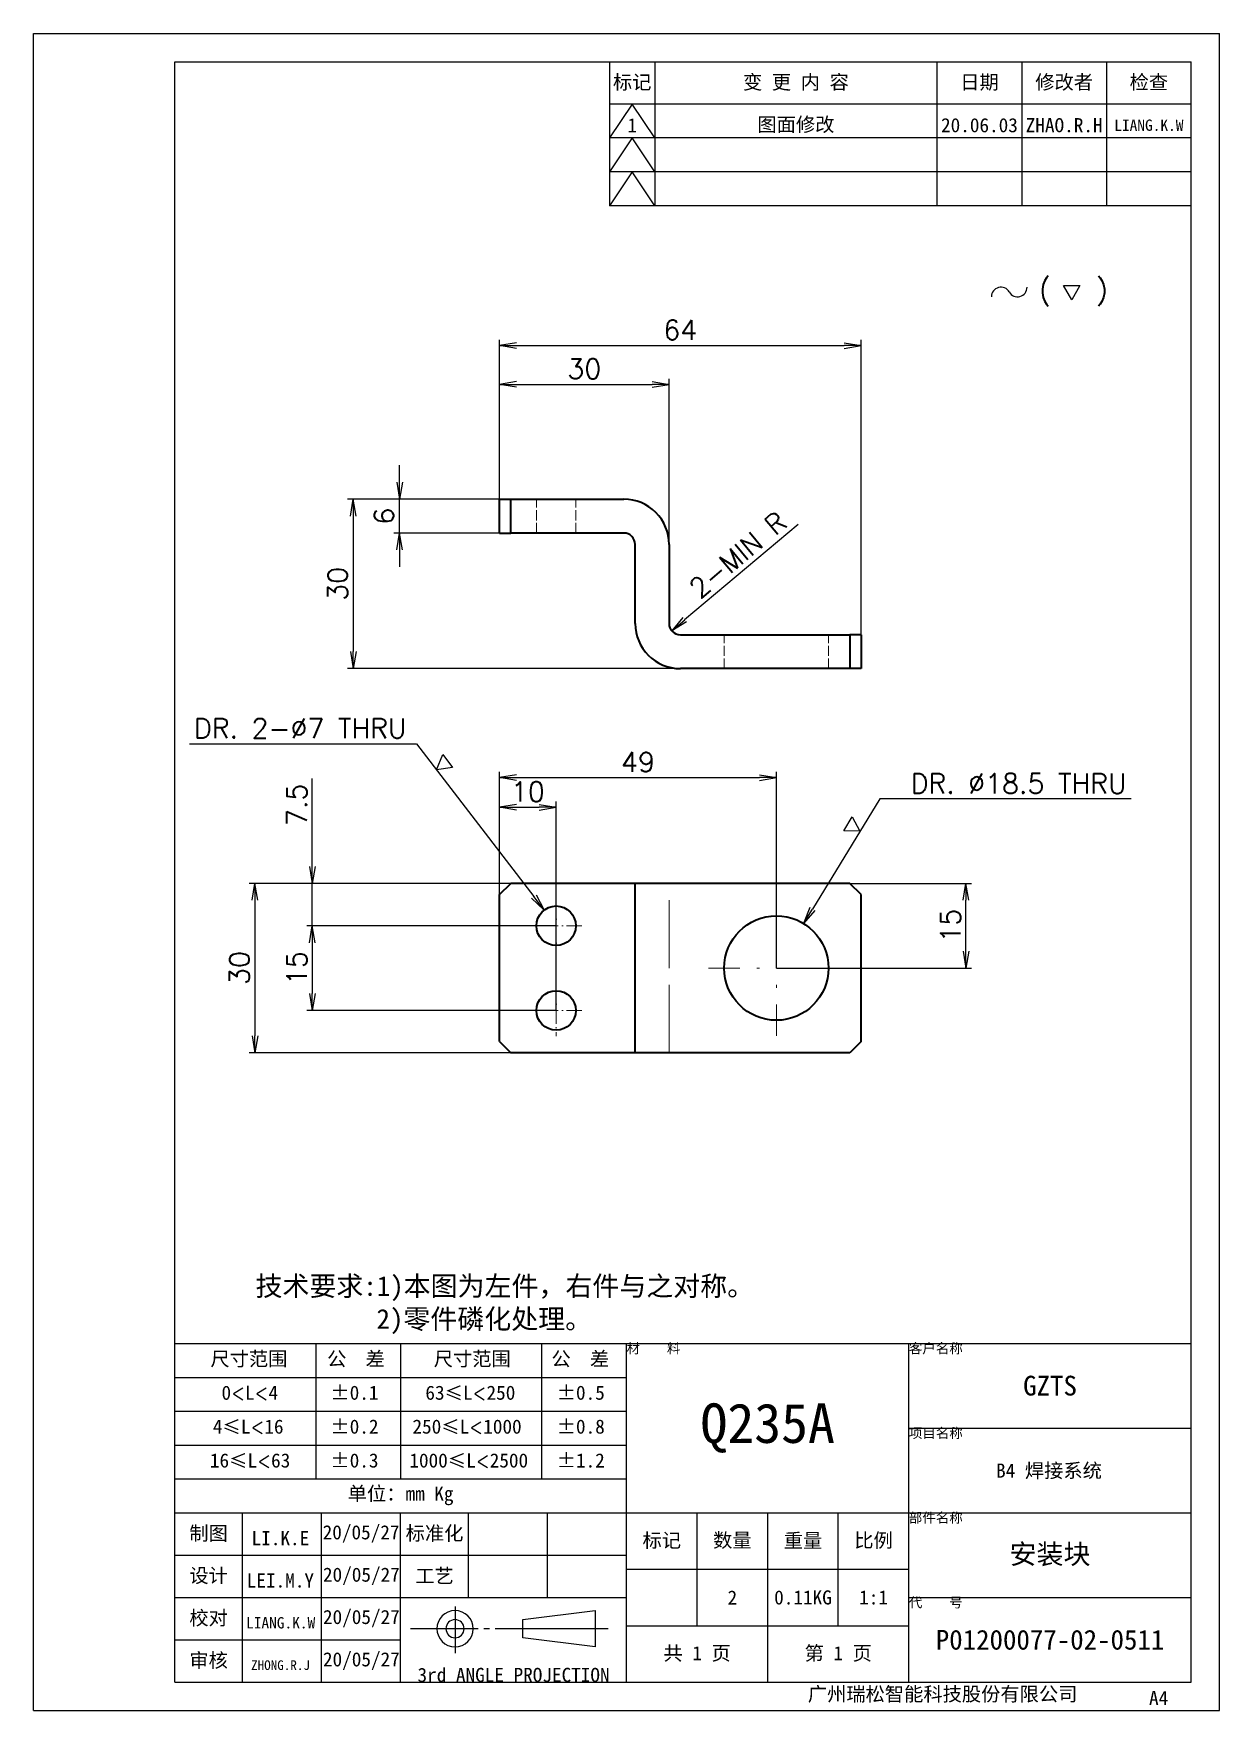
# Model space of a CAD drawing. Extents: x 0 to 18500, y -51 to 3802.
# Drawn here: x 15375.8 to 15585.8, y -5.1 to 291.9 of the extents above; entities that cross this region are included whole.
import ezdxf

# ---------------------------------------------------------------- set-up
doc = ezdxf.new("R2010")
doc.units = 0
doc.header["$MEASUREMENT"] = 0
for name, pattern in [('CENTER-HOKUTO', [23, 20, -1, 1, -1]), ('DASHDOT', [18.5, 12, -3, 0.5, -3]), ('DASHED', [15, 12, -3]), ('HIDDEN-HOKUTO', [3.8, 2.5, -1.3])]:
    doc.linetypes.add(name, pattern=pattern)
doc.layers.get('0').update_dxf_attribs({"linetype": 'CONTINUOUS'})
doc.layers.get('DEFPOINTS').update_dxf_attribs({"linetype": 'CONTINUOUS'})
for name, color, linetype in [('AM_7', 2, 'CENTER-HOKUTO'), ('AM_HID', 1, 'HIDDEN-HOKUTO'), ('TITLE_FRAME', 7, 'CONTINUOUS'), ('WORD_DIM', 253, 'CONTINUOUS')]:
    doc.layers.add(name, color=color, linetype=linetype)
doc.layers.add('SOLID LINE', color=7, linetype='CONTINUOUS', lineweight=30)
doc.styles.get("Standard").update_dxf_attribs({"font": 'romans.shx', "bigfont": 'bigfont.shx'})
doc.dimstyles.new('RS-1-1', dxfattribs={"dimtxt": 3.5, "dimasz": 3, "dimexe": 1, "dimexo": 0, "dimgap": 1, "dimtad": 3, "dimdec": 4, "dimdsep": 46, "dimtxsty": 'Standard', "dimblk1": 'OPEN', "dimblk2": 'OPEN', "dimsah": 1, "dimcen": 0, "dimclrd": 256, "dimclre": 256, "dimclrt": 3, "dimadec": 0, "dimazin": 0, "dimtfac": 1, "dimtdec": 4, "dimtmove": 0, "dimatfit": 3, "dimfxl": 0, "dimtolj": 1, "dimtzin": 0, "dimarcsym": 0})

# ---------------------------------------------------------------- blocks, each defined once
blk = doc.blocks.new('shiage0')
at = {"layer": 'WORD_DIM', "color": 3, "linetype": 'Continuous'}
for centre, start, end in [((1.69, 0), 30, 180), ((4.61, 1.69), 210, 0)]:
    blk.add_arc(centre, 1.69, start, end, dxfattribs=at)
blk = doc.blocks.new('12')
at = {"layer": 'TITLE_FRAME', "color": 3, "linetype": 'Continuous'}
blk.add_lwpolyline([(20.46, 3.03), (19.01, 5.53), (21.9, 5.53)], close=True, dxfattribs=at)
blk.add_blockref('shiage0', (6.23, 3.56), dxfattribs=at)
blk.add_text('(   )', height=3.5, dxfattribs=at).set_placement((14.64, 3.08))
blk = doc.blocks.new('_OPEN')
at = {"color": 0}
for p, q in [((-1, 0.167), (0, 0)), ((-1, -0.167), (0, 0)), ((0, 0), (-1, 0))]:
    blk.add_line(p, q, dxfattribs=at)
blk = doc.blocks.new('*D1375')
at = {"layer": 'DEFPOINTS', "color": 0, "linetype": 'Continuous'}
for p in [(15460.3, 141.36), (15414.97, 111.36), (15460.3, 111.36)]:
    blk.add_point(p, dxfattribs=at)
at = {"layer": 'WORD_DIM', "linetype": 'Continuous', "lineweight": -2}
for p, q in [((15460.3, 141.36), (15413.97, 141.36)), ((15414.97, 138.36), (15414.97, 114.36)), ((15460.3, 111.36), (15413.97, 111.36))]:
    blk.add_line(p, q, dxfattribs=at)
at = {"layer": 'WORD_DIM', "linetype": 'Continuous', "lineweight": -2, "xscale": 3, "yscale": 3, "zscale": 3}
for p, rotation in [((15414.97, 141.36), 90), ((15414.97, 111.36), 270)]:
    blk.add_blockref('_OPEN', p, dxfattribs=dict(at, rotation=rotation))
at = {"layer": 'WORD_DIM', "color": 3, "linetype": 'Continuous', "insert": (15412.22, 126.36), "char_height": 3.5, "attachment_point": 5, "rotation": 90}
blk.add_mtext('\\A1;30', dxfattribs=at)
blk = doc.blocks.new('*D1376')
at = {"layer": 'DEFPOINTS', "color": 0, "linetype": 'Continuous'}
for p in [(15460.3, 141.36), (15425.13, 133.85), (15468.3, 133.85)]:
    blk.add_point(p, dxfattribs=at)
at = {"layer": 'WORD_DIM', "linetype": 'Continuous', "lineweight": -2}
for p, q in [((15425.13, 144.36), (15425.13, 159.94)), ((15460.3, 141.36), (15424.13, 141.36)), ((15425.13, 133.85), (15425.13, 141.36)), ((15468.3, 133.85), (15424.13, 133.85)), ((15425.13, 130.85), (15425.13, 127.85))]:
    blk.add_line(p, q, dxfattribs=at)
at = {"layer": 'WORD_DIM', "linetype": 'Continuous', "lineweight": -2, "xscale": 3, "yscale": 3, "zscale": 3}
for p, rotation in [((15425.13, 141.36), 270), ((15425.13, 133.85), 90)]:
    blk.add_blockref('_OPEN', p, dxfattribs=dict(at, rotation=rotation))
at = {"layer": 'WORD_DIM', "color": 3, "linetype": 'Continuous', "insert": (15422.38, 155.27), "char_height": 3.5, "attachment_point": 5, "rotation": 90}
blk.add_mtext('\\A1;7.5', dxfattribs=at)
blk = doc.blocks.new('*D1377')
at = {"layer": 'DEFPOINTS', "color": 0, "linetype": 'Continuous'}
for p in [(15520.3, 141.36), (15540.88, 141.36), (15507.3, 126.36)]:
    blk.add_point(p, dxfattribs=at)
at = {"layer": 'WORD_DIM', "linetype": 'Continuous', "lineweight": -2}
for p, q in [((15520.3, 141.36), (15541.88, 141.36)), ((15540.88, 129.36), (15540.88, 138.36)), ((15507.3, 126.36), (15541.88, 126.36))]:
    blk.add_line(p, q, dxfattribs=at)
at = {"layer": 'WORD_DIM', "linetype": 'Continuous', "lineweight": -2, "xscale": 3, "yscale": 3, "zscale": 3}
for p, rotation in [((15540.88, 141.36), 90), ((15540.88, 126.36), 270)]:
    blk.add_blockref('_OPEN', p, dxfattribs=dict(at, rotation=rotation))
at = {"layer": 'WORD_DIM', "color": 3, "linetype": 'Continuous', "insert": (15538.13, 133.86), "char_height": 3.5, "attachment_point": 5, "rotation": 90}
blk.add_mtext('\\A1;15', dxfattribs=at)
blk = doc.blocks.new('*D1378')
at = {"layer": 'DEFPOINTS', "color": 0, "linetype": 'Continuous'}
for p in [(15507.3, 160.09), (15458.3, 139.36), (15507.3, 126.36)]:
    blk.add_point(p, dxfattribs=at)
at = {"layer": 'WORD_DIM', "linetype": 'Continuous', "lineweight": -2}
for p, q in [((15458.3, 139.36), (15458.3, 161.09)), ((15507.3, 126.36), (15507.3, 161.09)), ((15461.3, 160.09), (15504.3, 160.09))]:
    blk.add_line(p, q, dxfattribs=at)
at = {"layer": 'WORD_DIM', "linetype": 'Continuous', "lineweight": -2, "xscale": 3, "yscale": 3, "zscale": 3, "rotation": 180}
blk.add_blockref('_OPEN', (15458.3, 160.09), dxfattribs=at)
at = {"layer": 'WORD_DIM', "linetype": 'Continuous', "lineweight": -2, "xscale": 3, "yscale": 3, "zscale": 3}
blk.add_blockref('_OPEN', (15507.3, 160.09), dxfattribs=at)
at = {"layer": 'WORD_DIM', "color": 3, "linetype": 'Continuous', "insert": (15482.8, 162.84), "char_height": 3.5, "attachment_point": 5}
blk.add_mtext('\\A1;49', dxfattribs=at)
blk = doc.blocks.new('*D1379')
at = {"layer": 'DEFPOINTS', "color": 0, "linetype": 'Continuous'}
for p in [(15468.3, 154.84), (15458.3, 139.36), (15468.3, 118.85)]:
    blk.add_point(p, dxfattribs=at)
at = {"layer": 'WORD_DIM', "linetype": 'Continuous', "lineweight": -2}
for p, q in [((15458.3, 139.36), (15458.3, 155.84)), ((15461.3, 154.84), (15465.3, 154.84)), ((15468.3, 118.85), (15468.3, 155.84))]:
    blk.add_line(p, q, dxfattribs=at)
at = {"layer": 'WORD_DIM', "linetype": 'Continuous', "lineweight": -2, "xscale": 3, "yscale": 3, "zscale": 3, "rotation": 180}
blk.add_blockref('_OPEN', (15458.3, 154.84), dxfattribs=at)
at = {"layer": 'WORD_DIM', "linetype": 'Continuous', "lineweight": -2, "xscale": 3, "yscale": 3, "zscale": 3}
blk.add_blockref('_OPEN', (15468.3, 154.84), dxfattribs=at)
at = {"layer": 'WORD_DIM', "color": 3, "linetype": 'Continuous', "insert": (15463.3, 157.59), "char_height": 3.5, "attachment_point": 5}
blk.add_mtext('\\A1;10', dxfattribs=at)
blk = doc.blocks.new('*D1380')
at = {"layer": 'DEFPOINTS', "color": 0, "linetype": 'Continuous'}
for p in [(15468.3, 133.85), (15425.13, 118.85), (15468.3, 118.85)]:
    blk.add_point(p, dxfattribs=at)
at = {"layer": 'WORD_DIM', "linetype": 'Continuous', "lineweight": -2}
for p, q in [((15468.3, 133.85), (15424.13, 133.85)), ((15425.13, 130.85), (15425.13, 121.85)), ((15468.3, 118.85), (15424.13, 118.85))]:
    blk.add_line(p, q, dxfattribs=at)
at = {"layer": 'WORD_DIM', "linetype": 'Continuous', "lineweight": -2, "xscale": 3, "yscale": 3, "zscale": 3}
for p, rotation in [((15425.13, 133.85), 90), ((15425.13, 118.85), 270)]:
    blk.add_blockref('_OPEN', p, dxfattribs=dict(at, rotation=rotation))
at = {"layer": 'WORD_DIM', "color": 3, "linetype": 'Continuous', "insert": (15422.38, 126.35), "char_height": 3.5, "attachment_point": 5, "rotation": 90}
blk.add_mtext('\\A1;15', dxfattribs=at)
blk = doc.blocks.new('*D1381')
at = {"layer": 'DEFPOINTS', "color": 0, "linetype": 'Continuous'}
for p in [(15458.3, 209.4), (15432.37, 179.4), (15490.3, 179.4)]:
    blk.add_point(p, dxfattribs=at)
at = {"layer": 'WORD_DIM', "linetype": 'Continuous', "lineweight": -2}
for p, q in [((15458.3, 209.4), (15431.37, 209.4)), ((15432.37, 206.4), (15432.37, 182.4)), ((15490.3, 179.4), (15431.37, 179.4))]:
    blk.add_line(p, q, dxfattribs=at)
at = {"layer": 'WORD_DIM', "linetype": 'Continuous', "lineweight": -2, "xscale": 3, "yscale": 3, "zscale": 3}
for p, rotation in [((15432.37, 209.4), 90), ((15432.37, 179.4), 270)]:
    blk.add_blockref('_OPEN', p, dxfattribs=dict(at, rotation=rotation))
at = {"layer": 'WORD_DIM', "color": 3, "linetype": 'Continuous', "insert": (15429.62, 194.4), "char_height": 3.5, "attachment_point": 5, "rotation": 90}
blk.add_mtext('\\A1;30', dxfattribs=at)
blk = doc.blocks.new('*D1382')
at = {"layer": 'DEFPOINTS', "color": 0, "linetype": 'Continuous'}
for p in [(15440.58, 209.4), (15458.3, 209.4), (15458.3, 203.4)]:
    blk.add_point(p, dxfattribs=at)
at = {"layer": 'WORD_DIM', "linetype": 'Continuous', "lineweight": -2}
for p, q in [((15440.58, 212.4), (15440.58, 215.4)), ((15458.3, 209.4), (15439.58, 209.4)), ((15440.58, 203.4), (15440.58, 209.4)), ((15458.3, 203.4), (15439.58, 203.4)), ((15440.58, 200.4), (15440.58, 197.4))]:
    blk.add_line(p, q, dxfattribs=at)
at = {"layer": 'WORD_DIM', "linetype": 'Continuous', "lineweight": -2, "xscale": 3, "yscale": 3, "zscale": 3}
for p, rotation in [((15440.58, 209.4), 270), ((15440.58, 203.4), 90)]:
    blk.add_blockref('_OPEN', p, dxfattribs=dict(at, rotation=rotation))
at = {"layer": 'WORD_DIM', "color": 3, "linetype": 'Continuous', "insert": (15437.83, 206.4), "char_height": 3.5, "attachment_point": 5, "rotation": 90}
blk.add_mtext('\\A1;6', dxfattribs=at)
blk = doc.blocks.new('*D1383')
at = {"layer": 'DEFPOINTS', "color": 0, "linetype": 'Continuous'}
for p in [(15488.3, 229.73), (15458.3, 209.4), (15488.3, 201.4)]:
    blk.add_point(p, dxfattribs=at)
at = {"layer": 'WORD_DIM', "linetype": 'Continuous', "lineweight": -2}
for p, q in [((15458.3, 209.4), (15458.3, 230.73)), ((15461.3, 229.73), (15485.3, 229.73)), ((15488.3, 201.4), (15488.3, 230.73))]:
    blk.add_line(p, q, dxfattribs=at)
at = {"layer": 'WORD_DIM', "linetype": 'Continuous', "lineweight": -2, "xscale": 3, "yscale": 3, "zscale": 3, "rotation": 180}
blk.add_blockref('_OPEN', (15458.3, 229.73), dxfattribs=at)
at = {"layer": 'WORD_DIM', "linetype": 'Continuous', "lineweight": -2, "xscale": 3, "yscale": 3, "zscale": 3}
blk.add_blockref('_OPEN', (15488.3, 229.73), dxfattribs=at)
at = {"layer": 'WORD_DIM', "color": 3, "linetype": 'Continuous', "insert": (15473.3, 232.48), "char_height": 3.5, "attachment_point": 5}
blk.add_mtext('\\A1;30', dxfattribs=at)
blk = doc.blocks.new('*D1384')
at = {"layer": 'DEFPOINTS', "color": 0, "linetype": 'Continuous'}
for p in [(15522.3, 236.61), (15458.3, 209.4), (15522.3, 185.4)]:
    blk.add_point(p, dxfattribs=at)
at = {"layer": 'WORD_DIM', "linetype": 'Continuous', "lineweight": -2}
for p, q in [((15458.3, 209.4), (15458.3, 237.61)), ((15522.3, 185.4), (15522.3, 237.61)), ((15461.3, 236.61), (15519.3, 236.61))]:
    blk.add_line(p, q, dxfattribs=at)
at = {"layer": 'WORD_DIM', "linetype": 'Continuous', "lineweight": -2, "xscale": 3, "yscale": 3, "zscale": 3, "rotation": 180}
blk.add_blockref('_OPEN', (15458.3, 236.61), dxfattribs=at)
at = {"layer": 'WORD_DIM', "linetype": 'Continuous', "lineweight": -2, "xscale": 3, "yscale": 3, "zscale": 3}
blk.add_blockref('_OPEN', (15522.3, 236.61), dxfattribs=at)
at = {"layer": 'WORD_DIM', "color": 3, "linetype": 'Continuous', "insert": (15490.3, 239.36), "char_height": 3.5, "attachment_point": 5}
blk.add_mtext('\\A1;64', dxfattribs=at)
blk = doc.blocks.new('*D1385')
at = {"layer": 'DEFPOINTS', "color": 0, "linetype": 'Continuous'}
for p in [(15490.3, 187.4), (15488.77, 186.11)]:
    blk.add_point(p, dxfattribs=at)
at = {"layer": 'WORD_DIM', "linetype": 'Continuous', "lineweight": -2}
blk.add_line((15511.19, 204.92), (15491.06, 188.04), dxfattribs=at)
at = {"layer": 'WORD_DIM', "linetype": 'Continuous', "lineweight": -2, "xscale": 3, "yscale": 3, "zscale": 3, "rotation": 219.9859895811055}
blk.add_blockref('_OPEN', (15488.77, 186.11), dxfattribs=at)
at = {"layer": 'WORD_DIM', "color": 3, "linetype": 'Continuous', "insert": (15500.51, 199.55), "char_height": 3.5, "attachment_point": 5, "rotation": 39.986}
blk.add_mtext('\\A1;2-MIN R', dxfattribs=at)
blk = doc.blocks.new('*D1386')
at = {"layer": 'DEFPOINTS', "color": 0, "linetype": 'Continuous'}
for p in [(15512.12, 134.25), (15502.47, 118.47)]:
    blk.add_point(p, dxfattribs=at)
at = {"layer": 'WORD_DIM', "linetype": 'Continuous', "lineweight": -2}
for p, q in [((15525.6, 156.3), (15513.69, 136.81)), ((15570.14, 156.3), (15525.6, 156.3))]:
    blk.add_line(p, q, dxfattribs=at)
at = {"layer": 'WORD_DIM', "linetype": 'Continuous', "lineweight": -2, "xscale": 3, "yscale": 3, "zscale": 3, "rotation": 238.5600506386446}
blk.add_blockref('_OPEN', (15512.12, 134.25), dxfattribs=at)
at = {"layer": 'WORD_DIM', "color": 3, "linetype": 'Continuous', "insert": (15550.2, 159.05), "char_height": 3.5, "attachment_point": 5}
blk.add_mtext('\\A1;DR. ∅18.5 THRU', dxfattribs=at)
blk = doc.blocks.new('shiage1')
at = {"layer": 'WORD_DIM', "color": 3, "linetype": 'Continuous'}
for p, q in [((0, 0), (-1.44, 2.5)), ((-1.44, 2.5), (1.44, 2.5)), ((1.44, 2.5), (0, 0))]:
    blk.add_line(p, q, dxfattribs=at)
blk = doc.blocks.new('*D1387')
at = {"layer": 'DEFPOINTS', "color": 0, "linetype": 'Continuous'}
for p in [(15466.17, 136.63), (15470.43, 131.07)]:
    blk.add_point(p, dxfattribs=at)
at = {"layer": 'WORD_DIM', "linetype": 'Continuous', "lineweight": -2}
for p, q in [((15403.39, 166.07), (15443.59, 166.07)), ((15443.59, 166.07), (15464.34, 139.01))]:
    blk.add_line(p, q, dxfattribs=at)
at = {"layer": 'WORD_DIM', "linetype": 'Continuous', "lineweight": -2, "xscale": 3, "yscale": 3, "zscale": 3, "rotation": 307.4785019005799}
blk.add_blockref('_OPEN', (15466.17, 136.63), dxfattribs=at)
at = {"layer": 'WORD_DIM', "color": 3, "linetype": 'Continuous', "insert": (15422.99, 168.82), "char_height": 3.5, "attachment_point": 5}
blk.add_mtext('\\A1;DR. 2-∅7 THRU', dxfattribs=at)

msp = doc.modelspace()

# ---------------------------------------------------------------- linework, layer by layer
at = {"color": 7, "lineweight": 35, "ltscale": 0.05}
for p, q in [((15458.29841, 209.39717), (15460.29841, 209.39717)), ((15458.29841, 203.39717), (15460.29841, 203.39717)), ((15522.29841, 185.39717), (15520.29841, 185.39717)), ((15522.29841, 179.39717), (15520.29841, 179.39717)), ((15482.29841, 141.35719), (15480.29841, 141.35719)), ((15482.29841, 111.35719), (15480.29841, 111.35719))]:
    msp.add_line(p, q, dxfattribs=at)
at = {"color": 7, "lineweight": 35, "ltscale": 0.15}
for p, q in [((15458.29841, 203.39717), (15458.29841, 209.39717)), ((15460.29841, 203.39717), (15460.29841, 209.39717)), ((15520.29841, 185.39717), (15520.29841, 179.39717)), ((15522.29841, 185.39717), (15522.29841, 179.39717))]:
    msp.add_line(p, q, dxfattribs=at)
at = {"color": 7, "lineweight": 35}
for p, q in [((15460.29841, 209.39717), (15480.29841, 209.39717)), ((15480.29841, 203.39717), (15460.29841, 203.39717)), ((15490.29841, 185.39717), (15520.29841, 185.39717)), ((15520.29841, 179.39717), (15490.29841, 179.39717)), ((15480.29841, 141.35719), (15460.29841, 141.35719)), ((15482.29841, 111.35719), (15482.29841, 141.35719)), ((15520.29841, 141.35719), (15490.29841, 141.35719)), ((15458.29841, 113.35719), (15458.29841, 139.35719)), ((15522.29841, 113.35719), (15522.29841, 139.35719)), ((15480.29841, 111.35719), (15460.29841, 111.35719)), ((15520.29841, 111.35719), (15490.29841, 111.35719))]:
    msp.add_line(p, q, dxfattribs=at)
at = {"color": 7, "lineweight": 35, "ltscale": 0.35}
for p, q in [((15482.29841, 187.39717), (15482.29841, 201.39717)), ((15488.29841, 201.39717), (15488.29841, 187.39717))]:
    msp.add_line(p, q, dxfattribs=at)
at = {"color": 7, "lineweight": 35, "ltscale": 0.070711}
for p, q in [((15458.29841, 139.35719), (15460.29841, 141.35719)), ((15522.29841, 139.35719), (15520.29841, 141.35719)), ((15458.29841, 113.35719), (15460.29841, 111.35719)), ((15522.29841, 113.35719), (15520.29841, 111.35719))]:
    msp.add_line(p, q, dxfattribs=at)
at = {"color": 7, "lineweight": 35, "ltscale": 0.2}
for p, q in [((15490.29841, 141.35719), (15482.29841, 141.35719)), ((15490.29841, 111.35719), (15482.29841, 111.35719))]:
    msp.add_line(p, q, dxfattribs=at)
at = {"color": 7, "lineweight": 35}
for centre, radius in [((15468.29841, 133.84821), 3.5), ((15507.29841, 126.35719), 9.25), ((15468.29841, 118.84821), 3.5)]:
    msp.add_circle(centre, radius, dxfattribs=at)
for centre, radius, start, end in [((15480.29841, 201.39717), 8, 360, 90.0000025), ((15480.29841, 201.39717), 2, 360, 90.0000025), ((15490.29841, 187.39717), 8, 180.000005, 269.9999975), ((15490.29841, 187.39717), 2, 180.000005, 269.9999975)]:
    msp.add_arc(centre, radius, start, end, dxfattribs=at)
at = {"layer": 'AM_7', "color": 2, "linetype": 'DASHDOT', "lineweight": 13, "ltscale": 0.227501}
for p, q in [((15468.29841, 138.3982), (15468.29841, 129.29816)), ((15468.29841, 123.3982), (15468.29841, 114.29816))]:
    msp.add_line(p, q, dxfattribs=at)
at = {"layer": 'AM_7', "color": 2, "linetype": 'DASHDOT', "lineweight": 13}
for p, q in [((15507.29841, 138.38222), (15507.29841, 114.33217)), ((15519.32331, 126.35719), (15495.2735, 126.35719))]:
    msp.add_line(p, q, dxfattribs=at)
at = {"layer": 'AM_7', "color": 2, "linetype": 'DASHDOT', "lineweight": 13, "ltscale": 0.22749}
for p, q in [((15472.84821, 133.84821), (15463.7486, 133.84821)), ((15472.84821, 118.84821), (15463.7486, 118.84821))]:
    msp.add_line(p, q, dxfattribs=at)
at = {"layer": 'AM_HID', "color": 1, "linetype": 'DASHED', "lineweight": 13, "ltscale": 0.15}
for p, q in [((15460.29841, 203.39717), (15460.29841, 209.39717)), ((15464.79841, 203.39717), (15464.79841, 209.39717)), ((15464.79841, 203.39717), (15464.79841, 209.39717)), ((15471.79841, 203.39717), (15471.79841, 209.39717)), ((15471.79841, 203.39717), (15471.79841, 209.39717)), ((15498.04841, 179.39717), (15498.04841, 185.39717)), ((15516.54841, 179.39717), (15516.54841, 185.39717)), ((15520.29841, 185.39717), (15520.29841, 179.39717))]:
    msp.add_line(p, q, dxfattribs=at)
at = {"layer": 'AM_HID', "color": 1, "linetype": 'DASHED', "lineweight": 13}
msp.add_line((15488.29841, 111.35719), (15488.29841, 141.35719), dxfattribs=at)
at = {"layer": 'TITLE_FRAME', "linetype": 'Continuous'}
for p, q in [((15400.76347, 286.86842), (15580.76347, 286.86842)), ((15400.76347, -0.13158), (15400.76347, 286.86842)), ((15477.76347, 286.86842), (15477.76347, 261.36842)), ((15485.76347, 286.86842), (15485.76347, 261.36842)), ((15535.76347, 261.36842), (15535.76347, 286.86842)), ((15550.76347, 286.86842), (15550.76347, 261.36842)), ((15565.76347, 286.86842), (15565.76347, 261.36842)), ((15580.76347, -0.13158), (15580.76347, 286.86842)), ((15580.76347, 279.36842), (15477.76347, 279.36842)), ((15481.76347, 279.36842), (15477.76347, 273.36842)), ((15485.76347, 273.36842), (15481.76347, 279.36842)), ((15580.76347, 273.36842), (15477.76347, 273.36842)), ((15481.76347, 273.36842), (15477.76347, 267.36842)), ((15485.76347, 267.36842), (15481.76347, 273.36842)), ((15580.76347, 267.36842), (15477.76347, 267.36842)), ((15481.76347, 267.36842), (15477.76347, 261.36842)), ((15485.76347, 261.36842), (15481.76347, 267.36842)), ((15580.76347, 261.36842), (15477.76347, 261.36842)), ((15400.76347, 59.86842), (15580.76347, 59.86842)), ((15400.76347, -0.13158), (15400.76347, 59.86842)), ((15425.76347, 59.86842), (15425.76347, 35.86842)), ((15440.76347, 59.86842), (15440.76347, 35.86842)), ((15465.76347, 35.86842), (15465.76347, 59.86842)), ((15480.76347, -0.13158), (15480.76347, 59.86842)), ((15530.76347, -0.13158), (15530.76347, 59.86842)), ((15580.76347, -0.13158), (15580.76347, 59.86842)), ((15400.76347, 53.86842), (15480.76347, 53.86842)), ((15400.76347, 47.86842), (15480.76347, 47.86842)), ((15530.76347, 44.86842), (15580.76347, 44.86842)), ((15400.76347, 41.86842), (15480.76347, 41.86842)), ((15400.76347, 35.86842), (15480.76347, 35.86842)), ((15400.76347, 29.86842), (15580.76347, 29.86842)), ((15412.76347, -0.13158), (15412.76347, 29.86842)), ((15426.76347, -0.13158), (15426.76347, 29.86842)), ((15440.76347, -0.13158), (15440.76347, 29.86842)), ((15452.76347, 14.86842), (15452.76347, 29.86842)), ((15466.76347, 14.86842), (15466.76347, 29.86842)), ((15493.26347, 9.86842), (15493.26347, 29.86842)), ((15505.76347, -0.13158), (15505.76347, 29.86842)), ((15518.26347, 9.86842), (15518.26347, 29.86842)), ((15400.76347, 22.36842), (15480.76347, 22.36842)), ((15480.76347, 19.86842), (15530.76347, 19.86842)), ((15400.76347, 14.86842), (15480.76347, 14.86842)), ((15530.76347, 14.86842), (15580.76347, 14.86842)), ((15480.76347, 9.86842), (15530.76347, 9.86842)), ((15400.76347, 7.36842), (15440.76347, 7.36842)), ((15400.76347, -0.13158), (15580.76347, -0.13158)), ((15400.76347, -0.13158), (15580.76347, -0.13158))]:
    msp.add_line(p, q, dxfattribs=at)
at = {"layer": 'TITLE_FRAME', "color": 2, "linetype": 'CENTER-HOKUTO'}
for p, q in [((15450.39796, 13.28684), (15450.39796, 5.01804)), ((15477.50356, 9.35084), (15442.49556, 9.35084))]:
    msp.add_line(p, q, dxfattribs=at)
at = {"layer": 'TITLE_FRAME', "color": 3, "linetype": 'Continuous'}
for p, q in [((15462.39796, 10.95084), (15475.19796, 12.55084)), ((15475.19796, 12.55084), (15475.19796, 6.15084)), ((15462.39796, 7.75084), (15462.39796, 10.95084)), ((15475.19796, 6.15084), (15462.39796, 7.75084))]:
    msp.add_line(p, q, dxfattribs=at)
for radius in [3.2, 1.6]:
    msp.add_arc((15450.39796, 9.35084), radius, 0, 359.9893827, dxfattribs=at)
at = {"layer": 'WORD_DIM', "linetype": 'Continuous'}
for p, q in [((15375.76347, 291.86842), (15585.76347, 291.86842)), ((15375.76347, -5.13158), (15375.76347, 291.86842)), ((15375.76347, 291.86842), (15585.76347, 291.86842)), ((15585.76347, -5.13158), (15585.76347, 291.86842)), ((15375.76347, -5.13158), (15585.76347, -5.13158))]:
    msp.add_line(p, q, dxfattribs=at)

# ---------------------------------------------------------------- block references
at = {"layer": 'WORD_DIM', "linetype": 'Continuous', "ltscale": 5}
msp.add_blockref('12', (15539.15982, 241.68847), dxfattribs=at)
at = {"layer": 'WORD_DIM', "color": 3, "linetype": 'Continuous'}
for p, rotation in [((15447.10431, 161.49036), 307.4785019005839), ((15522.1064, 150.57859), 58.56005063862355)]:
    msp.add_blockref('shiage1', p, dxfattribs=dict(at, rotation=rotation))

# ---------------------------------------------------------------- texts
at = {"layer": 'SOLID LINE', "ltscale": 0.5}
for s, insert, char_height, width, attachment_point in [('\\pt15;{\\fSimHei|b0|i0|c134|p2;\\C3;标记}', (15481.76347, 283.11842), 2.5, 8, 5), ('\\pt15;{\\fSimHei|b0|i0|c134|p2;\\C3;变 更 内 容}', (15510.76347, 283.11842), 2.5, 50, 5), ('\\pt15;{\\fSimHei|b0|i0|c134|p2;\\C3;日期}', (15543.26347, 283.11842), 2.5, 15, 5), ('\\pt15;{\\fSimHei|b0|i0|c134|p2;\\C3;修改者}', (15558.26347, 283.11842), 2.5, 15, 5), ('\\pt15;{\\fSimHei|b0|i0|c134|p2;\\C3;检查}', (15573.26347, 283.11842), 2.5, 15, 5), ('\\pt15;{\\fSimHei|b0|i0|c134|p2;\\C3;1}', (15481.76347, 275.61842), 2.5, 8, 5), ('\\pt15;{\\fSimHei|b0|i0|c134|p2;\\C3;图面修改}', (15510.76347, 275.61842), 2.5, 50, 5), ('\\pt15;{\\fSimHei|b0|i0|c134|p2;\\C3;20.06.03}', (15543.26347, 275.61842), 2.5, 15, 5), ('\\pt15;{\\fSimHei|b0|i0|c134|p2;\\C3;ZHAO.R.H}', (15558.26347, 275.61842), 2.5, 15, 5), ('\\pt12;{\\fSimHei|b0|i0|c134|p2;\\C3;LIANG.K.W}', (15573.26347, 275.61842), 2, 15, 5), ('\\pt21;{\\fSimHei|b0|i0|c134|p2;\\C3;技术要求:1)本图为左件，右件与之对称。\\P\\pt84;         2)零件磷化处理。}', (15415.06557, 71.79389), 3.5, 110.241039, 1), ('{\\fSimHei|b0|i0|c134|p2;\\C3;材    料}', (15480.76347, 59.86842), 1.75, 50, 1), ('\\pt10.5;{\\fSimHei|b0|i0|c134|p2;\\C3;客户名称}', (15530.76347, 59.86842), 1.75, 50, 1), ('\\pt15;{\\fSimHei|b0|i0|c134|p2;\\C3;尺寸范围}', (15407.08344, 58.39736), 2.5, 45.3015188, 1), ('\\pt15;{\\fSimHei|b0|i0|c134|p2;\\C3;公  差}', (15427.73718, 58.39736), 2.5, 45.3015188, 1), ('\\pt15;{\\fSimHei|b0|i0|c134|p2;\\C3;尺寸范围}', (15446.63089, 58.39736), 2.5, 45.3015188, 1), ('\\pt15;{\\fSimHei|b0|i0|c134|p2;\\C3;公  差}', (15467.46954, 58.39736), 2.5, 45.3015188, 1), ('{\\fSimHei|b0|i0|c134|p2;\\C3;GZTS}', (15555.76347, 52.36842), 3.5, 50, 5), ('\\pt15;{\\fSimHei|b0|i0|c134|p2;\\C3;0\\Fromans,bigfont|c134;\\H0.9583x;<\\fSimHei|b0|i0|c134|p2;\\H1.044x;L\\Fromans,bigfont|c134;\\H0.9583x;<\\fSimHei|b0|i0|c134|p2;\\H1.044x;4}', (15409.04401, 52.39736), 2.5, 45.3015188, 1), ('\\pt15;{\\fSimHei|b0|i0|c134|p2;\\C3;%%P0.1}', (15428.34582, 52.39736), 2.5, 45.3015188, 1), ('\\pt15;{\\fSimHei|b0|i0|c134|p2;\\C3;63\\H0.9583x;≤\\H1.044x;L\\Fromans,bigfont|c134;\\H0.9579x;<\\fSimHei|b0|i0|c134|p2;\\H1.044x;250}', (15445.14716, 52.39736), 2.5, 45.3015188, 1), ('\\pt15;{\\fSimHei|b0|i0|c134|p2;\\C3;%%P0.5}', (15468.41614, 52.39736), 2.5, 45.3015188, 1), ('\\pt42;{\\fSimHei|b0|i0|c134|p2;\\C3;Q235A}', (15505.76347, 44.86842), 7, 50, 5), ('\\pt15;{\\fSimHei|b0|i0|c134|p2;\\C3;4\\H0.9583x;≤\\H1.043x;L\\Fromans,bigfont|c134;\\H0.9588x;<\\fSimHei|b0|i0|c134|p2;\\H1.043x;16}', (15407.50999, 46.39736), 2.5, 45.3015188, 1), ('\\pt15;{\\fSimHei|b0|i0|c134|p2;\\C3;%%P0.2}', (15428.34582, 46.39736), 2.5, 45.3015188, 1), ('\\pt15;{\\fSimHei|b0|i0|c134|p2;\\C3;250\\H0.9583x;≤\\H1.044x;L\\Fromans,bigfont|c134;\\H0.9579x;<\\fSimHei|b0|i0|c134|p2;\\H1.044x;1000}', (15442.86452, 46.39736), 2.5, 45.3015188, 1), ('\\pt15;{\\fSimHei|b0|i0|c134|p2;\\C3;%%P0.8}', (15468.41614, 46.39736), 2.5, 45.3015188, 1), ('\\pt10.5;{\\fSimHei|b0|i0|c134|p2;\\C3;项目名称}', (15530.76347, 44.86842), 1.75, 50, 1), ('\\pt15;{\\fSimHei|b0|i0|c134|p2;\\C3;16\\H0.9583x;≤\\H1.044x;L\\Fromans,bigfont|c134;\\H0.9579x;<\\fSimHei|b0|i0|c134|p2;\\H1.044x;63}', (15406.99494, 40.39736), 2.5, 45.3015188, 1), ('\\pt15;{\\fSimHei|b0|i0|c134|p2;\\C3;%%P0.3}', (15428.34582, 40.39736), 2.5, 45.3015188, 1), ('\\pt15;{\\fSimHei|b0|i0|c134|p2;\\C3;%%P1.2}', (15468.41614, 40.39736), 2.5, 45.3015188, 1), ('{\\fSimHei|b0|i0|c134|p2;\\C3;B4 焊接系统\\P }', (15555.57627, 35.12509), 2.5, 50, 5), ('\\pt15;{\\fSimHei|b0|i0|c134|p2;\\C3;单位：mm Kg}', (15440.76347, 32.86842), 2.5, 80, 5), ('\\pt10.5;{\\fSimHei|b0|i0|c134|p2;\\C3;部件名称}', (15530.76347, 29.86842), 1.75, 50, 1), ('\\pt15;{\\fSimHei|b0|i0|c134|p2;\\C3;制图}', (15406.76347, 26.11842), 2.5, 12, 5), ('\\pt15;{\\fSimHei|b0|i0|c134|p2;\\C3;20/05/27}', (15433.76347, 26.11842), 2.5, 14, 5), ('\\pt15;{\\fSimHei|b0|i0|c134|p2;\\C3;标准化}', (15446.76347, 26.11842), 2.5, 12, 5), ('{\\fSimHei|b0|i0|c134|p2;\\C3;LI.K.E}', (15419.47582, 25.36901), 2.5, 14, 5), ('\\pt15;{\\fSimHei|b0|i0|c134|p2;\\C3;标记}', (15487.01347, 24.86842), 2.5, 12.5, 5), ('\\pt15;{\\fSimHei|b0|i0|c134|p2;\\C3;数量}', (15499.51347, 24.86842), 2.5, 12.5, 5), ('\\pt15;{\\fSimHei|b0|i0|c134|p2;\\C3;重量}', (15512.01347, 24.86842), 2.5, 12.5, 5), ('\\pt15;{\\fSimHei|b0|i0|c134|p2;\\C3;比例}', (15524.51347, 24.86842), 2.5, 12.5, 5), ('{\\fSimHei|b0|i0|c134|p2;\\C3;安装块}', (15555.76347, 22.36842), 3.5, 50, 5), ('\\pt15;{\\fSimHei|b0|i0|c134|p2;\\C3;设计}', (15406.76347, 18.61842), 2.5, 12, 5), ('{\\fSimHei|b0|i0|c134|p2;\\C3;LEI.M.Y}', (15419.47582, 17.86901), 2.5, 14, 5), ('\\pt15;{\\fSimHei|b0|i0|c134|p2;\\C3;20/05/27}', (15433.81411, 18.61842), 2.5, 13.8987286, 5), ('\\pt15;{\\fSimHei|b0|i0|c134|p2;\\C3;工艺}', (15446.76347, 18.61842), 2.5, 12, 5), ('\\pt15;{\\fSimHei|b0|i0|c134|p2;\\C3;2}', (15499.51347, 14.86842), 2.5, 12.5, 5), ('\\pt15;{\\fSimHei|b0|i0|c134|p2;\\C3;0.11KG}', (15512.01347, 14.86842), 2.5, 12.5, 5), ('\\pt15;{\\fSimHei|b0|i0|c134|p2;\\C3;1:1}', (15524.51347, 14.86842), 2.5, 12.5, 5), ('\\pt10.5;{\\fSimHei|b0|i0|c134|p2;\\C3;代    号}', (15530.76347, 14.86842), 1.75, 50, 1), ('\\pt15;{\\fSimHei|b0|i0|c134|p2;\\C3;校对}', (15406.76347, 11.11842), 2.5, 12, 5), ('\\pt15;{\\fSimHei|b0|i0|c134|p2;\\C3;20/05/27}', (15433.81411, 11.11842), 2.5, 13.8987286, 5), ('{\\fSimHei|b0|i0|c134|p2;\\C3;LIANG.K.W}', (15419.52176, 10.38023), 2, 11.2, 5), ('{\\fSimHei|b0|i0|c134|p2;\\C3;P01200077-02-0511}', (15555.76347, 7.36842), 3.5, 50, 5), ('\\pt15;{\\fSimHei|b0|i0|c134|p2;\\C3;共 1 页}', (15493.26347, 4.86842), 2.5, 25, 5), ('\\pt15;{\\fSimHei|b0|i0|c134|p2;\\C3;第 1 页}', (15518.26347, 4.86842), 2.5, 25, 5), ('\\pt15;{\\fSimHei|b0|i0|c134|p2;\\C3;审核}', (15406.76347, 3.61842), 2.5, 12, 5), ('{\\fSimHei|b0|i0|c134|p2;\\C3;ZHONG.R.J}', (15419.49868, 2.88058), 1.7, 9.52, 5), ('\\pt15;{\\fSimHei|b0|i0|c134|p2;\\C3;20/05/27}', (15433.81411, 3.61842), 2.5, 13.8987286, 5), ('{\\fSimHei|b0|i0|c134|p2;\\C3;3rd ANGLE PROJECTION}', (15460.76347, -0.13158), 2.5, 40, 8)]:
    msp.add_mtext(s, dxfattribs=dict(at, insert=insert, char_height=char_height, width=width, attachment_point=attachment_point))
at = {"layer": 'SOLID LINE', "ltscale": 0.5, "insert": (15442.31582, 40.39736), "char_height": 2.5, "width": 45.3015188, "attachment_point": 1, "line_spacing_factor": 0.72}
msp.add_mtext('\\pt15;{\\fSimHei|b0|i0|c134|p2;\\C3;1000\\H0.9583x;≤\\H1.044x;L\\Fromans,bigfont|c134;\\H0.9579x;<\\fSimHei|b0|i0|c134|p2;\\H1.044x;2500}', dxfattribs=at)
at = {"layer": 'WORD_DIM', "linetype": 'Continuous', "char_height": 2.5, "width": 66.8459239, "attachment_point": 1}
for s, insert in [('\\pt15;{\\fSimHei|b0|i0|c134|p2;\\C3;广州瑞松智能科技股份有限公司}', (15512.87063, -0.96523)), ('\\pt21;{\\fSimHei|b0|i0|c134|p2;\\C3;A4}', (15573.29054, -1.67452))]:
    msp.add_mtext(s, dxfattribs=dict(at, insert=insert))

# ---------------------------------------------------------------- dimensions: what is measured, and where the dimension line sits
at = {"layer": 'WORD_DIM', "linetype": 'Continuous'}
for base, p1, p2, picture, middle in [((15522.29841, 236.60718), (15458.29841, 209.39717), (15522.29841, 185.39717), '*D1384', (15490.29841, 239.35718)), ((15488.29841, 229.73131), (15458.29841, 209.39717), (15488.29841, 201.39717), '*D1383', (15473.29841, 232.48131)), ((15507.29841, 160.09028), (15458.29841, 139.35719), (15507.29841, 126.35719), '*D1378', (15482.79841, 162.84028)), ((15468.29841, 154.84318), (15458.29841, 139.35719), (15468.29841, 118.84818), '*D1379', (15463.29841, 157.59318))]:
    dim = msp.add_linear_dim(base=base, p1=p1, p2=p2, dimstyle='RS-1-1', dxfattribs=at)
    dim.commit()
    dim.dimension.update_dxf_attribs({"geometry": picture, "text_midpoint": middle})
for base, p1, p2, picture, middle in [((15440.57888, 209.39717), (15458.29841, 203.39717), (15458.29841, 209.39717), '*D1382', (15437.82888, 206.39717)), ((15432.37312, 179.39717), (15458.29841, 209.39717), (15490.29841, 179.39717), '*D1381', (15429.62312, 194.39717)), ((15414.96866, 111.35719), (15460.29841, 141.35719), (15460.29841, 111.35719), '*D1375', (15412.21866, 126.35719)), ((15540.88409, 141.35719), (15507.29841, 126.35719), (15520.29841, 141.35719), '*D1377', (15538.13409, 133.85719)), ((15425.12739, 118.84821), (15468.29841, 133.84821), (15468.29841, 118.84821), '*D1380', (15422.37739, 126.34821))]:
    dim = msp.add_linear_dim(base=base, p1=p1, p2=p2, angle=90, dimstyle='RS-1-1', dxfattribs=at)
    dim.commit()
    dim.dimension.update_dxf_attribs({"geometry": picture, "text_midpoint": middle})
dim = msp.add_radius_dim(center=(15490.29841, 187.39717), mpoint=(15488.766, 186.11197), text='2-MIN R', dimstyle='RS-1-1', override={"dimtmove": 1}, dxfattribs=at)
dim.commit()
dim.dimension.update_dxf_attribs({"geometry": '*D1385', "text_midpoint": (15502.27669, 197.44316), "dimtype": 164})
for p1, p2, text, picture, middle in [((15470.42803, 131.07067), (15466.16878, 136.62575), 'DR. 2-<> THRU', '*D1387', (15422.99374, 166.06899)), ((15502.47356, 118.46521), (15512.12325, 134.24918), 'DR. <> THRU', '*D1386', (15550.20226, 156.29675))]:
    dim = msp.add_diameter_dim_2p(p1=p1, p2=p2, text=text, dimstyle='RS-1-1', override={"dimtoh": 1, "dimtofl": 0}, dxfattribs=at)
    dim.commit()
    dim.dimension.update_dxf_attribs({"geometry": picture, "text_midpoint": middle, "dimtype": 163})
dim = msp.add_linear_dim(base=(15425.12739, 133.84821), p1=(15460.29841, 141.35719), p2=(15468.29841, 133.84821), angle=90, dimstyle='RS-1-1', override={"dimdec": 1}, dxfattribs=at)
dim.commit()
dim.dimension.update_dxf_attribs({"geometry": '*D1376', "text_midpoint": (15425.12739, 155.27386), "dimtype": 160})

doc.saveas('drawing.dxf')
